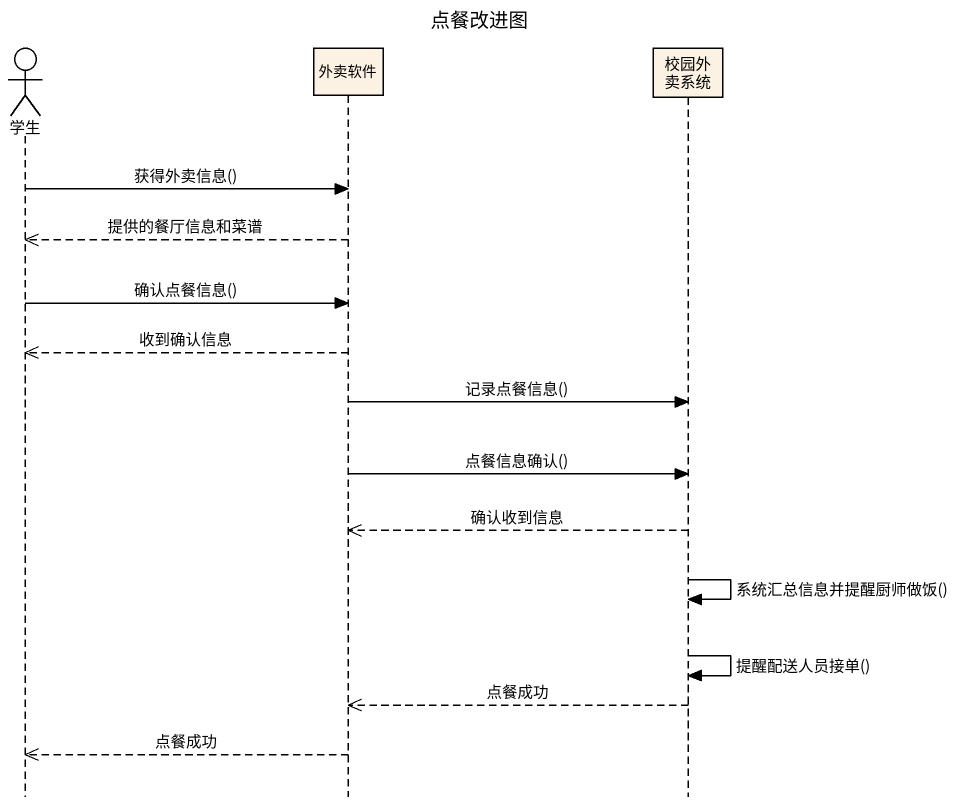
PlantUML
@startuml
title 点餐改进图
hide footbox
actor 学生
participant 外卖软件 #FCF2E3
participant 校园外卖系统 #FCF2E3

学生 -> 外卖软件 : 获得外卖信息()
外卖软件 -->> 学生 : 提供的餐厅信息和菜谱
学生 -> 外卖软件 : 确认点餐信息()
外卖软件 -->> 学生 : 收到确认信息
外卖软件 -> 校园外卖系统 : 记录点餐信息()
外卖软件 -> 校园外卖系统 : 点餐信息确认()
校园外卖系统 -->> 外卖软件 : 确认收到信息
校园外卖系统 -> 校园外卖系统 : 系统汇总信息并提醒厨师做饭()
校园外卖系统 -> 校园外卖系统 : 提醒配送人员接单()
校园外卖系统 -->> 外卖软件 : 点餐成功
外卖软件 -->> 学生 : 点餐成功
@enduml
